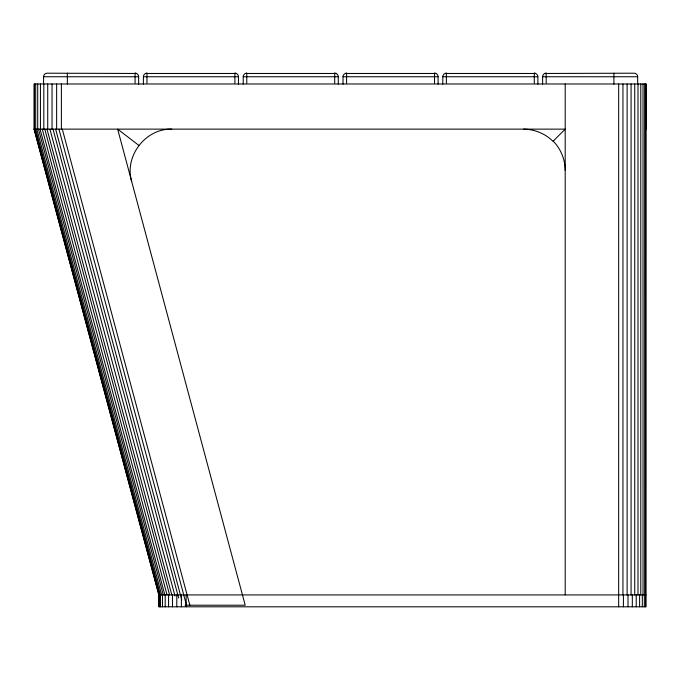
<?xml version="1.0" encoding="UTF-8"?>
<svg xmlns="http://www.w3.org/2000/svg" width="680" height="680" viewBox="0 0 680 680"><rect width="100%" height="100%" fill="white"/><g stroke="black" fill="none" stroke-linecap="round" stroke-linejoin="round"><path stroke-width="1.02" d="M646 129.132L646 83.98L34.051 83.98L34.051 129.132L159.367 596.998M171.853 129.132C145.52 128.333 124.092 156.256 131.682 181.483M146.446 73.466L236.155 73.466M246.262 73.466L335.971 73.466M346.069 73.466L435.787 73.466M445.842 73.466L535.551 73.466M545.658 73.466L634.108 73.194A3.562 3.562 0 0 1 637.67 76.755L637.67 84.15M146.005 73.466L146.965 73.194L146.965 83.096M245.82 73.466L246.78 73.194L246.78 83.096M345.627 73.466L346.596 73.194L346.596 83.096M445.4 73.466L446.361 73.194L446.361 83.096M545.215 73.466L546.176 73.194L546.176 83.096M136.349 73.466L47.158 73.194A3.562 3.562 0 0 0 43.588 76.755L43.588 84.15M43.588 76.755L138.652 76.755L138.652 84.15M143.404 84.15L143.404 76.755L238.459 76.755L238.459 84.15M243.219 84.15L243.219 76.755L338.274 76.755L338.274 84.15M343.026 84.15L343.026 76.755L438.09 76.755L438.09 84.15M442.799 84.15L442.799 76.755L537.863 76.755L537.863 84.15M542.615 84.15L542.615 76.755L637.67 76.755M34 129.132L565.199 129.132L553.019 141.312C545.241 133.645 534.531 129.217 523.608 129.132M646 594.923L158.805 594.923L158.805 606.807L645.991 606.807L646 83.98M185.07 605.208L245.216 605.208L117.648 129.132L138.856 145.401M534.293 83.096L534.293 73.194L535.262 73.466M434.52 83.096L434.52 73.194L435.489 73.466M334.713 83.096L334.713 73.194L335.673 73.466M234.898 83.096L234.898 73.194L235.867 73.466M135.082 83.096L135.082 73.194L136.051 73.466M553.231 141.108C560.77 148.869 565.123 159.486 565.199 170.306M62.297 129.132L189.856 605.208M58.93 129.132L186.49 605.208M55.641 129.132L181.823 600.075M53.023 129.132L178.661 598.026M49.912 129.132L174.998 595.969M46.996 129.132L171.81 594.949M44.778 129.132L169.592 594.949M42.262 129.132L167.076 594.949M40.044 129.132L164.857 594.949M38.471 129.132L163.285 594.949M36.822 129.132L161.636 594.949M35.547 129.132L160.361 594.949M34.782 129.132L159.596 594.949M34.178 129.132L159.545 596.998M645.66 83.98L645.575 606.807M644.665 83.98L644.665 594.923M644.342 594.923L644.342 606.807M643.025 83.98L643.025 594.923M642.328 594.923L642.328 606.807M640.781 83.98L640.781 594.923M639.6 594.923L639.6 606.807M637.993 83.98L637.993 594.923M636.225 594.923L636.225 606.807M634.737 83.98L634.737 594.923M632.323 594.923L632.323 606.807M631.074 83.98L631.074 594.923M628.005 594.923L628.005 606.807M627.113 83.98L627.113 594.923M623.407 594.923L623.407 606.807M622.948 83.98L622.948 594.923M618.673 83.98L618.664 606.807M613.904 73.194L613.904 84.15M565.199 83.98L565.199 594.923M186.142 594.923L186.142 606.807M181.39 594.923L181.39 606.807M176.792 594.923L176.792 606.807M172.474 594.923L172.474 606.807M168.572 594.923L168.572 606.807M165.206 594.923L165.206 606.807M162.469 594.923L162.469 606.807M160.454 594.923L160.454 606.807M159.222 594.923L159.222 606.807M67.354 73.194L67.354 84.15M61.378 83.98L61.378 129.132M56.635 83.98L56.635 129.132M52.037 83.98L52.037 129.132M47.719 83.98L47.719 129.132M43.817 83.98L43.817 129.132M40.443 83.98L40.443 129.132M37.714 83.98L37.714 129.132M35.7 83.98L35.7 129.132M34.467 83.98L34.467 129.132M135.082 73.194A3.562 3.562 0 0 1 138.652 76.755M234.898 73.194A3.562 3.562 0 0 1 238.459 76.755M143.404 76.755A3.562 3.562 0 0 1 146.965 73.194M334.713 73.194A3.562 3.562 0 0 1 338.274 76.755M243.219 76.755A3.562 3.562 0 0 1 246.78 73.194M434.52 73.194A3.562 3.562 0 0 1 438.09 76.755M343.026 76.755A3.562 3.562 0 0 1 346.596 73.194M534.293 73.194A3.562 3.562 0 0 1 537.863 76.755M442.799 76.755A3.562 3.562 0 0 1 446.361 73.194M542.615 76.755A3.562 3.562 0 0 1 546.176 73.194"/></g></svg>
